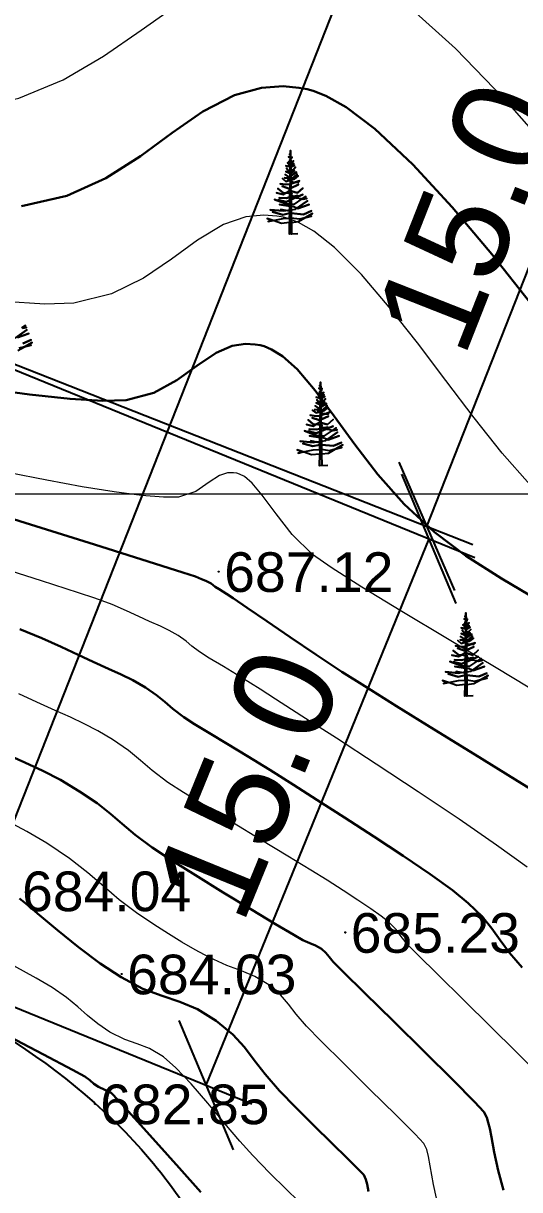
# Model space of a CAD drawing. Header units: feet. Extents: x 3381 to 1374491, y 675186 to 8751562.
# Drawn here: x 686594.46 to 686606.99, y 4375641.08 to 4375670.51 of the extents above; entities that cross this region are included whole.
import ezdxf

# ---------------------------------------------------------------- set-up
doc = ezdxf.new("R2010")
doc.units = ezdxf.units.FT
doc.header["$MEASUREMENT"] = 0
doc.header["$PDMODE"] = 34
doc.header["$PDSIZE"] = 0.01
doc.layers.get('0').update_dxf_attribs({"linetype": 'CONTINUOUS'})
doc.layers.get('Defpoints').update_dxf_attribs({"linetype": 'CONTINUOUS'})
for name, color, linetype in [('0_Point_Height', 2, 'CONTINUOUS'), ('0_Point_Point', 7, 'CONTINUOUS'), ('Aqaclar', 3, 'CONTINUOUS')]:
    doc.layers.add(name, color=color, linetype=linetype)
for name, color, linetype, lineweight in [('ANA HORIZONTAL', 24, 'CONTINUOUS', 30), ('HORIZANTAL', 24, 'CONTINUOUS', 13), ('km setka', 170, 'CONTINUOUS', 15)]:
    doc.layers.add(name, color=color, linetype=linetype, lineweight=lineweight)
doc.styles.get("Standard").update_dxf_attribs({"font": 'arial.ttf', "height": 2.5})
doc.dimstyles.new('ISO-25', dxfattribs={"dimtxt": 2.5, "dimasz": 2.5, "dimexe": 1.25, "dimexo": 0.625, "dimtad": 1, "dimtxsty": 'Standard', "dimblk": 'OBLIQUE', "dimcen": 2.5, "dimadec": 0, "dimazin": 0, "dimtfac": 1, "dimtmove": 0, "dimatfit": 3, "dimldrblk": 'OBLIQUE', "dimfxl": 1, "dimarcsym": 0})

# ---------------------------------------------------------------- blocks, each defined once
blk = doc.blocks.new('_Oblique')
at = {"color": 0, "linetype": 'ByBlock', "lineweight": -2}
blk.add_line((-0.5, -0.5), (0.5, 0.5), dxfattribs=at)
blk = doc.blocks.new('*D94')
at = {"color": 0, "lineweight": -2, "transparency": 16777216}
for p, q in [((686605.029, 4375709.428), (686616.985, 4375704.712)), ((686615.822, 4375705.171), (686592.684, 4375646.508)), ((686581.891, 4375650.765), (686593.847, 4375646.049))]:
    blk.add_line(p, q, dxfattribs=at)
at = {"layer": 'Defpoints', "color": 0, "lineweight": 18, "transparency": 16777216}
for p in [(686604.447, 4375709.658), (686581.309, 4375650.994), (686592.684, 4375646.508)]:
    blk.add_point(p, dxfattribs=at)
at = {"color": 0, "lineweight": -2, "transparency": 16777216, "xscale": 2.5, "yscale": 2.5, "zscale": 2.5}
for p, rotation in [((686615.822, 4375705.171), 68.47466088882773), ((686592.684, 4375646.508), 248.4746608888277)]:
    blk.add_blockref('_Oblique', p, dxfattribs=dict(at, rotation=rotation))
at = {"color": 0, "lineweight": 18, "transparency": 16777216, "insert": (686602.483, 4375676.537), "char_height": 2.5, "width": 9.62577, "attachment_point": 5, "rotation": 68.4747}
blk.add_mtext('{\\fArial|b0|i0|c238|p34;63.0}', dxfattribs=at)
blk = doc.blocks.new('*D108')
at = {"color": 0, "lineweight": -2, "transparency": 16777216}
for p, q in [((686587.489, 4375664.526), (686605.855, 4375657.028)), ((686599.071, 4375643.718), (686604.698, 4375657.5)), ((686581.862, 4375650.744), (686600.228, 4375643.246))]:
    blk.add_line(p, q, dxfattribs=at)
at = {"layer": 'Defpoints', "color": 0, "lineweight": 13, "transparency": 16777216}
for p in [(686586.91, 4375664.762), (686604.698, 4375657.5), (686581.284, 4375650.98)]:
    blk.add_point(p, dxfattribs=at)
at = {"color": 0, "lineweight": -2, "transparency": 16777216, "xscale": 2.5, "yscale": 2.5, "zscale": 2.5}
for p, rotation in [((686604.698, 4375657.5), 67.79134588041258), ((686599.071, 4375643.718), 247.7913458804125)]:
    blk.add_blockref('_Oblique', p, dxfattribs=dict(at, rotation=rotation))
at = {"color": 0, "lineweight": 13, "transparency": 16777216, "insert": (686600.124, 4375651.328), "char_height": 2.5, "attachment_point": 5, "rotation": 67.7913}
blk.add_mtext('{\\fArial|b0|i0|c238|p34;15.0}', dxfattribs=at)
blk = doc.blocks.new('*D109')
at = {"color": 0, "lineweight": -2, "transparency": 16777216}
for p, q in [((686593.021, 4375678.831), (686611.404, 4375671.597)), ((686610.24, 4375672.055), (686604.637, 4375657.817)), ((686587.418, 4375664.593), (686605.8, 4375657.359))]:
    blk.add_line(p, q, dxfattribs=at)
at = {"layer": 'Defpoints', "color": 0, "lineweight": 13, "transparency": 16777216}
for p in [(686592.44, 4375679.06), (686586.836, 4375664.822), (686604.637, 4375657.817)]:
    blk.add_point(p, dxfattribs=at)
at = {"color": 0, "lineweight": -2, "transparency": 16777216, "xscale": 2.5, "yscale": 2.5, "zscale": 2.5}
for p, rotation in [((686610.24, 4375672.055), 68.51816272199878), ((686604.637, 4375657.817), 248.5181627219987)]:
    blk.add_blockref('_Oblique', p, dxfattribs=dict(at, rotation=rotation))
at = {"color": 0, "lineweight": 13, "transparency": 16777216, "insert": (686605.669, 4375665.632), "char_height": 2.5, "attachment_point": 5, "rotation": 68.5182}
blk.add_mtext('{\\fArial|b0|i0|c238|p34;15.0}', dxfattribs=at)
blk = doc.blocks.new('*D110')
at = {"color": 0, "lineweight": -2, "transparency": 16777216}
for p, q in [((686597.694, 4375690.662), (686616.057, 4375683.375)), ((686610.187, 4375671.972), (686614.895, 4375683.836)), ((686592.986, 4375678.797), (686611.349, 4375671.511))]:
    blk.add_line(p, q, dxfattribs=at)
at = {"layer": 'Defpoints', "color": 0, "lineweight": 13, "transparency": 16777216}
for p in [(686597.113, 4375690.892), (686614.895, 4375683.836), (686592.405, 4375679.028)]:
    blk.add_point(p, dxfattribs=at)
at = {"color": 0, "lineweight": -2, "transparency": 16777216, "xscale": 2.5, "yscale": 2.5, "zscale": 2.5}
for p, rotation in [((686614.895, 4375683.836), 68.35683997486306), ((686610.187, 4375671.972), 248.3568399748631)]:
    blk.add_blockref('_Oblique', p, dxfattribs=dict(at, rotation=rotation))
at = {"color": 0, "lineweight": 13, "transparency": 16777216, "insert": (686610.773, 4375678.606), "char_height": 2.5, "width": 11.27116, "attachment_point": 5, "rotation": 68.3568}
blk.add_mtext('{\\fArial|b0|i0|c238|p34;13.0}', dxfattribs=at)

msp = doc.modelspace()

# ---------------------------------------------------------------- hatches: boundary and pattern name
at = {"lineweight": 25}
h = msp.add_hatch(dxfattribs=at)
h.set_pattern_fill('GRASS', color=3, scale=3)
h.set_pattern_definition([(90, (1404.5853, -372.1015), (-2.121320343, 2.121320343), [0.5625, -3.680140689]), (45, (1404.5853, -372.1015), (-2.1213203436, 2.1213203436), [0.5625, -2.4375]), (135, (1404.5853, -372.1015), (-2.1213203436, -2.1213203436), [0.5625, -2.4375])])
edge = h.paths.add_edge_path()
edge.add_line((686518.245, 4375729.835), (686514.499, 4375702.72))
edge.add_line((686514.499, 4375702.72), (686506.378, 4375703.873))
edge.add_line((686506.378, 4375703.873), (686505.563, 4375698.232))
edge.add_line((686505.563, 4375698.232), (686510.215, 4375697.56))
edge.add_line((686510.215, 4375697.56), (686509.488, 4375692.177))
edge.add_line((686509.488, 4375692.177), (686501.116, 4375693.308))
edge.add_line((686501.116, 4375693.308), (686498.975, 4375677.452))
edge.add_line((686498.975, 4375677.452), (686506.301, 4375676.462))
edge.add_line((686506.301, 4375676.462), (686506.079, 4375674.808))
edge.add_line((686506.079, 4375674.808), (686505.914, 4375673.573))
edge.add_line((686505.914, 4375673.573), (686504.666, 4375664.257))
edge.add_line((686504.666, 4375664.257), (686515.386, 4375662.713))
edge.add_line((686515.386, 4375662.713), (686542.016, 4375659.12))
edge.add_line((686542.016, 4375659.12), (686542.429, 4375662.23))
edge.add_line((686542.429, 4375662.23), (686556.28, 4375660.392))
edge.add_line((686556.28, 4375660.392), (686556, 4375658.284))
edge.add_line((686556, 4375658.284), (686561.356, 4375657.574))
edge.add_line((686561.356, 4375657.574), (686561.65, 4375659.75))
edge.add_line((686561.65, 4375659.75), (686561.244, 4375659.733))
edge.add_line((686561.244, 4375659.733), (686561.593, 4375662.369))
edge.add_arc((686571.855, 4375662.191), 10.263, 114.2395, 179.0096, ccw=False)
edge.add_line((686567.641, 4375671.55), (686568.436, 4375671.243))
edge.add_line((686568.436, 4375671.243), (686568.083, 4375668.146))
edge.add_line((686568.083, 4375668.146), (686571.407, 4375667.706))
edge.add_line((686571.407, 4375667.706), (686571.812, 4375670.768))
edge.add_line((686571.812, 4375670.768), (686574.343, 4375670.433))
edge.add_line((686574.343, 4375670.433), (686573.95, 4375667.359))
edge.add_line((686573.95, 4375667.359), (686577.261, 4375666.833))
edge.add_line((686577.261, 4375666.833), (686577.887, 4375670.327))
edge.add_line((686577.887, 4375670.327), (686568.138, 4375671.754))
edge.add_arc((686571.686, 4375662.404), 10, 87.4993, 110.7786, ccw=False)
edge.add_line((686572.122, 4375672.395), (686585.768, 4375670.551))
edge.add_line((686585.768, 4375670.551), (686586.42, 4375677.931))
edge.add_line((686586.42, 4375677.931), (686579.15, 4375678.937))
edge.add_line((686579.15, 4375678.937), (686581.562, 4375697.557))
edge.add_line((686581.562, 4375697.557), (686583.143, 4375697.766))
edge.add_line((686583.143, 4375697.766), (686582.548, 4375692.678))
edge.add_line((686582.548, 4375692.678), (686587.727, 4375691.968))
edge.add_line((686587.727, 4375691.968), (686587.376, 4375689.406))
edge.add_line((686587.376, 4375689.406), (686582.274, 4375690.105))
edge.add_line((686582.274, 4375690.105), (686581.662, 4375684.737))
edge.add_line((686581.662, 4375684.737), (686586.751, 4375684.02))
edge.add_line((686586.751, 4375684.02), (686586.971, 4375684.02))
edge.add_line((686586.971, 4375684.02), (686588.22, 4375692.464))
edge.add_line((686588.22, 4375692.464), (686588.921, 4375697.203))
edge.add_line((686588.921, 4375697.203), (686583.329, 4375698.182))
edge.add_line((686583.329, 4375698.182), (686581.662, 4375697.789))
edge.add_line((686581.662, 4375697.789), (686581.662, 4375698.744))
edge.add_arc((686584.744, 4375698.066), 3.155, 95.4615, 167.5925, ccw=False)
edge.add_line((686584.443, 4375701.207), (686597.772, 4375699.4))
edge.add_line((686597.772, 4375699.4), (686598.514, 4375704.648))
edge.add_line((686598.514, 4375704.648), (686585.15, 4375706.444))
edge.add_arc((686592.824, 4375704.765), 7.856, 132.7188, 167.6546, ccw=False)
edge.add_line((686587.494, 4375710.537), (686595.119, 4375707.603))
edge.add_line((686595.119, 4375707.603), (686596.873, 4375712.187))
edge.add_line((686596.873, 4375712.187), (686603.983, 4375709.466))
edge.add_line((686603.983, 4375709.466), (686581.055, 4375651.428))
edge.add_line((686581.055, 4375651.428), (686572.125, 4375628.825))
edge.add_line((686572.125, 4375628.825), (686480.53, 4375656.702))
edge.add_line((686480.53, 4375656.702), (686505.765, 4375705.997))
edge.add_line((686505.765, 4375705.997), (686518.068, 4375730.031))
edge.add_line((686518.068, 4375730.031), (686518.338, 4375730.524))
edge.add_line((686518.338, 4375730.524), (686518.245, 4375729.835))

# ---------------------------------------------------------------- linework, layer by layer
at = {"linetype": 'Continuous'}
msp.add_open_spline([(686532.216, 4375862.55), (686534.037, 4375859.08), (686540.343, 4375847.062), (686550.24, 4375829.08), (686564.234, 4375809.816), (686575.006, 4375789.618), (686585.969, 4375771.733), (686595.096, 4375754.329), (686608.511, 4375735.808), (686625.111, 4375721.519), (686636.646, 4375706.682), (686644.576, 4375696.2), (686655.894, 4375684.281), (686664.143, 4375673.589), (686668.587, 4375667.829)], degree=3, knots=[0, 0, 0, 0, 11.75951, 40.72321, 61.46233, 83.054979, 109.290717, 124.392744, 141.962718, 177.533008, 189.558821, 198.276488, 216.955448, 238.768866, 238.768866, 238.768866, 238.768866], dxfattribs=at)
at = {"color": 30, "linetype": 'Continuous'}
msp.add_open_spline([(686571.555, 4375647.092), (686573.992, 4375648.275), (686579.085, 4375650.747), (686587.951, 4375647.923), (686595.222, 4375644.896), (686599.591, 4375639.648), (686600.542, 4375633.991), (686600.664, 4375630.011), (686600.738, 4375627.597)], degree=3, knots=[0, 0, 0, 0, 7.836941, 16.383664, 26.472949, 31.316468, 36.03358, 43.306752, 43.306752, 43.306752, 43.306752], dxfattribs=at)
at = {"layer": '0_Point_Point'}
for p in [(686599.391, 4375656.676, 687.116), (686602.584, 4375647.574, 685.227), (686596.943, 4375646.526, 684.031), (686596.263, 4375643.249, 682.846)]:
    msp.add_point(p, dxfattribs=at)
at = {"layer": 'ANA HORIZONTAL', "color": 32, "lineweight": 30}
for points, elevation in [([(686594.41, 4375665.892), (686595.556, 4375666.155), (686596.542, 4375666.602), (686597.412, 4375667.157), (686598.213, 4375667.741), (686598.989, 4375668.279), (686599.785, 4375668.693), (686600.467, 4375668.883), (686601.02, 4375668.918), (686601.413, 4375668.88), (686601.619, 4375668.842), (686601.773, 4375668.801), (686602.093, 4375668.677), (686602.603, 4375668.391), (686603.327, 4375667.846), (686604.285, 4375666.948), (686605.278, 4375665.871), (686606.28, 4375664.68), (686607.264, 4375663.44)], 689), ([(686607.475, 4375655.94), (686606.523, 4375656.497), (686605.63, 4375657.074), (686604.837, 4375657.668), (686604.072, 4375658.378), (686603.409, 4375659.128), (686602.826, 4375659.88), (686602.305, 4375660.597), (686601.825, 4375661.243), (686601.367, 4375661.781), (686601.002, 4375662.109), (686600.724, 4375662.282), (686600.534, 4375662.359), (686600.437, 4375662.384), (686600.309, 4375662.407), (686600.067, 4375662.42), (686599.733, 4375662.368), (686599.325, 4375662.193), (686598.839, 4375661.868), (686598.331, 4375661.504), (686597.753, 4375661.186), (686597.054, 4375661), (686596.461, 4375660.982), (686595.638, 4375661.032), (686594.618, 4375661.141), (686593.439, 4375661.302)], 688), ([(686607.817, 4375650.847), (686606.875, 4375651.432), (686605.852, 4375652.063), (686604.827, 4375652.695), (686603.875, 4375653.283), (686603.073, 4375653.782), (686602.498, 4375654.147), (686601.838, 4375654.584), (686601.191, 4375655.019), (686600.6, 4375655.421), (686600.108, 4375655.76), (686599.756, 4375656.002), (686599.588, 4375656.117), (686599.403, 4375656.232), (686599.299, 4375656.295), (686599.249, 4375656.334), (686599.199, 4375656.372), (686599.134, 4375656.405), (686599.062, 4375656.44), (686598.959, 4375656.487), (686598.803, 4375656.55), (686598.482, 4375656.653), (686597.608, 4375656.931), (686596.257, 4375657.358), (686594.507, 4375657.907), (686592.435, 4375658.553)], 687), ([(686607.051, 4375646.686), (686606.732, 4375647.062), (686606.496, 4375647.379), (686606.285, 4375647.67), (686606.036, 4375647.971), (686605.689, 4375648.314), (686605.29, 4375648.635), (686604.724, 4375649.042), (686604.044, 4375649.504), (686603.306, 4375649.992), (686602.562, 4375650.474), (686601.868, 4375650.92), (686601.278, 4375651.299), (686600.682, 4375651.676), (686600.119, 4375652.021), (686599.604, 4375652.33), (686599.153, 4375652.599), (686598.782, 4375652.826), (686598.506, 4375653.004), (686598.231, 4375653.211), (686598.027, 4375653.386), (686597.82, 4375653.558), (686597.539, 4375653.752), (686597.223, 4375653.935), (686596.93, 4375654.081), (686596.612, 4375654.224), (686596.221, 4375654.4), (686595.843, 4375654.577), (686595.415, 4375654.777), (686594.926, 4375654.995), (686594.368, 4375655.225)], 686), ([(686606.578, 4375641.071), (686606.443, 4375641.565), (686606.345, 4375642.033), (686606.277, 4375642.407), (686606.233, 4375642.623), (686606.19, 4375642.781), (686606.153, 4375642.906), (686606.08, 4375643.046), (686605.843, 4375643.301), (686605.304, 4375643.844), (686604.582, 4375644.562), (686603.798, 4375645.336), (686603.072, 4375646.05), (686602.525, 4375646.588), (686602.277, 4375646.834), (686602.175, 4375646.957), (686602.097, 4375647.058), (686601.982, 4375647.162), (686601.836, 4375647.244), (686601.69, 4375647.298), (686601.514, 4375647.375), (686601.284, 4375647.508), (686600.82, 4375647.784), (686600.199, 4375648.157), (686599.5, 4375648.582), (686598.801, 4375649.014), (686598.179, 4375649.406), (686597.712, 4375649.714), (686597.28, 4375650.034), (686596.952, 4375650.309), (686596.656, 4375650.567), (686596.322, 4375650.832), (686595.878, 4375651.131), (686595.393, 4375651.418), (686594.947, 4375651.65), (686594.494, 4375651.861), (686593.988, 4375652.087)], 685), ([(686603.167, 4375641.036), (686603.135, 4375641.22), (686603.1, 4375641.343), (686603.05, 4375641.457), (686602.928, 4375641.585), (686602.641, 4375641.866), (686602.244, 4375642.254), (686601.79, 4375642.7), (686601.332, 4375643.156), (686600.925, 4375643.574), (686600.558, 4375643.994), (686600.288, 4375644.352), (686600.041, 4375644.678), (686599.744, 4375644.999), (686599.327, 4375645.345), (686598.852, 4375645.637), (686598.407, 4375645.822), (686597.96, 4375645.971), (686597.478, 4375646.154), (686596.926, 4375646.44), (686596.399, 4375646.791), (686595.848, 4375647.204), (686595.321, 4375647.628), (686594.865, 4375648.009), (686594.529, 4375648.294), (686594.36, 4375648.43)], 684), ([(686598.934, 4375641.024), (686598.388, 4375641.636), (686597.804, 4375642.289), (686597.267, 4375642.888), (686596.862, 4375643.333), (686596.672, 4375643.529), (686596.516, 4375643.606), (686596.352, 4375643.675), (686596.24, 4375643.757), (686596.14, 4375643.844), (686596.01, 4375643.941), (686595.702, 4375644.107), (686594.966, 4375644.495), (686593.926, 4375645.041)], 683)]:
    msp.add_lwpolyline(points, dxfattribs=dict(at, elevation=elevation))
at = {"layer": 'Aqaclar', "color": 3}
for points in [[(686601.386, 4375665.193), (686601.175, 4375665.186), (686601.178, 4375665.48), (686600.97, 4375665.457), (686600.761, 4375665.532), (686600.61, 4375665.586), (686600.761, 4375665.532), (686600.636, 4375665.505), (686600.761, 4375665.532), (686601.015, 4375665.586), (686601.18, 4375665.593), (686601.178, 4375665.48), (686601.224, 4375665.485), (686601.227, 4375665.188), (686601.224, 4375665.485), (686601.4, 4375665.505), (686601.566, 4375665.599), (686601.735, 4375665.643), (686601.566, 4375665.599), (686601.76, 4375665.708), (686601.566, 4375665.599), (686601.425, 4375665.562), (686601.222, 4375665.592), (686601.224, 4375665.485), (686601.222, 4375665.592), (686601.204, 4375665.594), (686601.18, 4375665.593), (686601.181, 4375665.716), (686601.179, 4375665.716), (686601.008, 4375665.675), (686600.749, 4375665.748), (686601.008, 4375665.675), (686601.179, 4375665.716), (686601.181, 4375665.716), (686601.182, 4375665.762), (686601.173, 4375665.765), (686600.958, 4375665.813), (686601.087, 4375665.784), (686601.015, 4375665.773), (686600.686, 4375665.805), (686601.015, 4375665.773), (686601.087, 4375665.784), (686601.182, 4375665.798), (686601.182, 4375665.762), (686601.182, 4375665.798), (686601.22, 4375665.804), (686601.222, 4375665.592), (686601.221, 4375665.716), (686601.223, 4375665.716), (686601.526, 4375665.684), (686601.728, 4375665.773), (686601.526, 4375665.684), (686601.221, 4375665.716), (686601.22, 4375665.804), (686601.33, 4375665.821), (686601.627, 4375666.032), (686601.365, 4375665.846), (686601.387, 4375665.837), (686601.672, 4375665.935), (686601.387, 4375665.837), (686601.28, 4375665.878), (686601.219, 4375665.888), (686601.22, 4375665.804), (686601.219, 4375665.888), (686601.183, 4375665.893), (686601.182, 4375665.798), (686601.183, 4375665.893), (686600.92, 4375665.935), (686601.183, 4375665.893), (686601.184, 4375665.943), (686601.116, 4375665.943), (686600.794, 4375666.064), (686601.116, 4375665.943), (686601.184, 4375665.943), (686601.185, 4375666.045), (686601.097, 4375666.007), (686600.888, 4375666.056), (686601.097, 4375666.007), (686601.216, 4375666.059), (686601.218, 4375665.943), (686601.184, 4375665.943), (686601.218, 4375665.943), (686601.219, 4375665.888), (686601.218, 4375665.943), (686601.299, 4375665.943), (686601.498, 4375666.076), (686601.589, 4375666.137), (686601.498, 4375666.076), (686601.52, 4375666.072), (686601.615, 4375666.088), (686601.52, 4375666.072), (686601.362, 4375666.097), (686601.335, 4375666.109), (686601.216, 4375666.059), (686601.335, 4375666.109), (686601.514, 4375666.186), (686601.335, 4375666.109), (686601.274, 4375666.137), (686601.381, 4375666.161), (686601.274, 4375666.137), (686601.204, 4375666.169), (686601.215, 4375666.164), (686601.216, 4375666.124), (686601.274, 4375666.137), (686601.216, 4375666.124), (686601.216, 4375666.059), (686601.216, 4375666.124), (686601.186, 4375666.118), (686601.185, 4375666.045), (686601.186, 4375666.118), (686601.09, 4375666.097), (686600.914, 4375666.105), (686601.09, 4375666.097), (686601.186, 4375666.118), (686601.187, 4375666.21), (686601.242, 4375666.202), (686601.215, 4375666.206), (686601.215, 4375666.164), (686601.215, 4375666.206), (686601.187, 4375666.21), (686601.015, 4375666.234), (686600.882, 4375666.34), (686601.015, 4375666.234), (686601.079, 4375666.225), (686601.015, 4375666.186), (686600.844, 4375666.226), (686601.015, 4375666.186), (686601.079, 4375666.225), (686601.188, 4375666.293), (686601.187, 4375666.21), (686601.215, 4375666.206), (686601.214, 4375666.269), (686601.375, 4375666.226), (686601.514, 4375666.348), (686601.375, 4375666.226), (686601.214, 4375666.269), (686601.213, 4375666.35), (686601.4, 4375666.437), (686601.173, 4375666.331), (686600.989, 4375666.396), (686601.173, 4375666.331), (686601.189, 4375666.339), (686601.188, 4375666.293), (686601.19, 4375666.451), (686601.173, 4375666.445), (686601.084, 4375666.437), (686600.939, 4375666.461), (686601.084, 4375666.437), (686601.173, 4375666.445), (686601.19, 4375666.451), (686601.211, 4375666.458), (686601.213, 4375666.35), (686601.211, 4375666.458), (686601.432, 4375666.534), (686601.325, 4375666.497), (686601.4, 4375666.493), (686601.248, 4375666.501), (686601.135, 4375666.558), (686601.191, 4375666.53), (686601.19, 4375666.451), (686601.211, 4375666.458), (686601.21, 4375666.552), (686601.084, 4375666.518), (686600.996, 4375666.591), (686601.084, 4375666.518), (686601.192, 4375666.547), (686601.191, 4375666.53), (686601.192, 4375666.547), (686601.293, 4375666.574), (686601.394, 4375666.655), (686601.293, 4375666.574), (686601.21, 4375666.552), (686601.21, 4375666.593), (686601.242, 4375666.591), (686601.368, 4375666.704), (686601.242, 4375666.591), (686601.21, 4375666.593), (686601.192, 4375666.595), (686601.192, 4375666.547), (686601.192, 4375666.595), (686601.053, 4375666.607), (686601.192, 4375666.595), (686601.192, 4375666.61), (686601.065, 4375666.696), (686601.192, 4375666.61), (686601.194, 4375666.722), (686601.198, 4375666.72), (686601.084, 4375666.769), (686601.198, 4375666.72), (686601.305, 4375666.785), (686601.208, 4375666.726), (686601.21, 4375666.593), (686601.209, 4375666.66), (686601.349, 4375666.753), (686601.209, 4375666.66), (686601.207, 4375666.796), (686601.267, 4375666.809), (686601.324, 4375666.874), (686601.267, 4375666.809), (686601.207, 4375666.796), (686601.195, 4375666.794), (686601.194, 4375666.722), (686601.195, 4375666.794), (686601.154, 4375666.785), (686601.103, 4375666.85), (686601.154, 4375666.785), (686601.195, 4375666.794), (686601.196, 4375666.887), (686601.084, 4375666.914), (686601.217, 4375666.882), (686601.305, 4375666.931), (686601.217, 4375666.882), (686601.206, 4375666.885), (686601.207, 4375666.796), (686601.206, 4375666.885), (686601.206, 4375666.929), (686601.286, 4375666.971), (686601.206, 4375666.929), (686601.205, 4375667.002), (686601.236, 4375666.995), (686601.205, 4375667.002), (686601.154, 4375667.012), (686601.197, 4375667.003), (686601.196, 4375666.887), (686601.196, 4375666.931), (686601.154, 4375666.939), (686601.196, 4375666.931), (686601.197, 4375666.961), (686601.122, 4375666.987), (686601.197, 4375666.961), (686601.197, 4375667.003), (686601.198, 4375667.042), (686601.173, 4375667.052), (686601.204, 4375667.04), (686601.236, 4375667.028), (686601.261, 4375666.995), (686601.248, 4375667.012), (686601.28, 4375667.036), (686601.236, 4375667.004), (686601.248, 4375667.012), (686601.236, 4375667.028), (686601.204, 4375667.04), (686601.205, 4375667.002), (686601.204, 4375667.04), (686601.203, 4375667.102), (686601.242, 4375667.133), (686601.208, 4375667.106), (686601.229, 4375667.093), (686601.208, 4375667.106), (686601.199, 4375667.112), (686601.154, 4375667.141), (686601.199, 4375667.112), (686601.199, 4375667.172), (686601.173, 4375667.206), (686601.199, 4375667.172), (686601.201, 4375667.295), (686601.203, 4375667.109), (686601.203, 4375667.102), (686601.203, 4375667.109), (686601.199, 4375667.112), (686601.199, 4375667.098), (686601.203, 4375667.102), (686601.191, 4375667.093), (686601.199, 4375667.098), (686601.198, 4375667.042)], [(686594.421, 4375662.822), (686594.513, 4375662.883), (686594.421, 4375662.822)], [(686594.443, 4375662.818), (686594.538, 4375662.835), (686594.443, 4375662.818)], [(686594.254, 4375662.567), (686594.551, 4375662.778), (686594.288, 4375662.592)], [(686594.311, 4375662.584), (686594.595, 4375662.681), (686594.311, 4375662.584)], [(686594.323, 4375662.252), (686594.49, 4375662.345), (686594.658, 4375662.389), (686594.49, 4375662.345), (686594.683, 4375662.454), (686594.49, 4375662.345), (686594.349, 4375662.308)], [(686594.45, 4375662.43), (686594.652, 4375662.519), (686594.45, 4375662.43)], [(686602.147, 4375659.354), (686601.935, 4375659.347), (686601.939, 4375659.641), (686601.731, 4375659.618), (686601.522, 4375659.693), (686601.371, 4375659.747), (686601.522, 4375659.693), (686601.396, 4375659.666), (686601.522, 4375659.693), (686601.775, 4375659.747), (686601.94, 4375659.754), (686601.939, 4375659.641), (686601.984, 4375659.646), (686601.988, 4375659.349), (686601.984, 4375659.646), (686602.161, 4375659.666), (686602.327, 4375659.76), (686602.495, 4375659.804), (686602.327, 4375659.76), (686602.521, 4375659.869), (686602.327, 4375659.76), (686602.186, 4375659.723), (686601.983, 4375659.753), (686601.984, 4375659.646), (686601.983, 4375659.753), (686601.965, 4375659.755), (686601.94, 4375659.754), (686601.942, 4375659.877), (686601.94, 4375659.877), (686601.769, 4375659.836), (686601.51, 4375659.909), (686601.769, 4375659.836), (686601.94, 4375659.877), (686601.942, 4375659.877), (686601.942, 4375659.923), (686601.933, 4375659.925), (686601.718, 4375659.974), (686601.848, 4375659.945), (686601.775, 4375659.934), (686601.447, 4375659.966), (686601.775, 4375659.934), (686601.848, 4375659.945), (686601.943, 4375659.959), (686601.942, 4375659.923), (686601.943, 4375659.959), (686601.98, 4375659.965), (686601.983, 4375659.753), (686601.981, 4375659.877), (686601.984, 4375659.877), (686602.287, 4375659.844), (686602.489, 4375659.934), (686602.287, 4375659.844), (686601.981, 4375659.877), (686601.98, 4375659.965), (686602.091, 4375659.982), (686602.388, 4375660.193), (686602.126, 4375660.007), (686602.148, 4375659.998), (686602.432, 4375660.096), (686602.148, 4375659.998), (686602.041, 4375660.039), (686601.979, 4375660.048), (686601.98, 4375659.965), (686601.979, 4375660.048), (686601.944, 4375660.054), (686601.943, 4375659.959), (686601.944, 4375660.054), (686601.681, 4375660.096), (686601.944, 4375660.054), (686601.945, 4375660.104), (686601.876, 4375660.104), (686601.554, 4375660.225), (686601.876, 4375660.104), (686601.945, 4375660.104), (686601.946, 4375660.206), (686601.857, 4375660.168), (686601.649, 4375660.217), (686601.857, 4375660.168), (686601.977, 4375660.22), (686601.979, 4375660.104), (686601.945, 4375660.104), (686601.979, 4375660.104), (686601.979, 4375660.048), (686601.979, 4375660.104), (686602.06, 4375660.104), (686602.258, 4375660.237), (686602.35, 4375660.298), (686602.258, 4375660.237), (686602.281, 4375660.233), (686602.375, 4375660.249), (686602.281, 4375660.233), (686602.123, 4375660.257), (686602.095, 4375660.27), (686601.977, 4375660.22), (686602.095, 4375660.27), (686602.274, 4375660.347), (686602.095, 4375660.27), (686602.034, 4375660.298), (686602.142, 4375660.322), (686602.034, 4375660.298), (686601.965, 4375660.33), (686601.976, 4375660.325), (686601.976, 4375660.285), (686602.034, 4375660.298), (686601.976, 4375660.285), (686601.977, 4375660.22), (686601.976, 4375660.285), (686601.947, 4375660.279), (686601.946, 4375660.206), (686601.947, 4375660.279), (686601.851, 4375660.257), (686601.674, 4375660.266), (686601.851, 4375660.257), (686601.947, 4375660.279), (686601.948, 4375660.371), (686602.003, 4375660.363), (686601.975, 4375660.367), (686601.976, 4375660.325), (686601.975, 4375660.367), (686601.948, 4375660.371), (686601.775, 4375660.395), (686601.643, 4375660.5), (686601.775, 4375660.395), (686601.839, 4375660.386), (686601.775, 4375660.347), (686601.605, 4375660.387), (686601.775, 4375660.347), (686601.839, 4375660.386), (686601.949, 4375660.454), (686601.948, 4375660.371), (686601.975, 4375660.367), (686601.974, 4375660.43), (686602.135, 4375660.387), (686602.274, 4375660.509), (686602.135, 4375660.387), (686601.974, 4375660.43), (686601.973, 4375660.511), (686602.161, 4375660.598), (686601.933, 4375660.492), (686601.75, 4375660.557), (686601.933, 4375660.492), (686601.95, 4375660.5), (686601.949, 4375660.454), (686601.951, 4375660.612), (686601.933, 4375660.606), (686601.845, 4375660.598), (686601.699, 4375660.622), (686601.845, 4375660.598), (686601.933, 4375660.606), (686601.951, 4375660.612), (686601.972, 4375660.619), (686601.973, 4375660.511), (686601.972, 4375660.619), (686602.192, 4375660.695), (686602.086, 4375660.658), (686602.161, 4375660.654), (686602.009, 4375660.662), (686601.895, 4375660.719), (686601.952, 4375660.691), (686601.951, 4375660.612), (686601.972, 4375660.619), (686601.971, 4375660.713), (686601.845, 4375660.679), (686601.756, 4375660.751), (686601.845, 4375660.679), (686601.952, 4375660.708), (686601.952, 4375660.691), (686601.952, 4375660.708), (686602.053, 4375660.735), (686602.154, 4375660.816), (686602.053, 4375660.735), (686601.971, 4375660.713), (686601.97, 4375660.754), (686602.003, 4375660.751), (686602.129, 4375660.865), (686602.003, 4375660.751), (686601.97, 4375660.754), (686601.953, 4375660.756), (686601.952, 4375660.708), (686601.953, 4375660.756), (686601.813, 4375660.768), (686601.953, 4375660.756), (686601.953, 4375660.771), (686601.826, 4375660.857), (686601.953, 4375660.771), (686601.954, 4375660.883), (686601.958, 4375660.881), (686601.845, 4375660.93), (686601.958, 4375660.881), (686602.066, 4375660.946), (686601.969, 4375660.887), (686601.97, 4375660.754), (686601.97, 4375660.821), (686602.11, 4375660.913), (686601.97, 4375660.821), (686601.968, 4375660.957), (686602.028, 4375660.97), (686602.085, 4375661.035), (686602.028, 4375660.97), (686601.968, 4375660.957), (686601.955, 4375660.955), (686601.954, 4375660.883), (686601.955, 4375660.955), (686601.914, 4375660.946), (686601.864, 4375661.011), (686601.914, 4375660.946), (686601.955, 4375660.955), (686601.957, 4375661.048), (686601.845, 4375661.075), (686601.977, 4375661.043), (686602.066, 4375661.092), (686601.977, 4375661.043), (686601.967, 4375661.046), (686601.968, 4375660.957), (686601.967, 4375661.046), (686601.966, 4375661.09), (686602.047, 4375661.132), (686601.966, 4375661.09), (686601.965, 4375661.162), (686601.996, 4375661.156), (686601.965, 4375661.162), (686601.914, 4375661.173), (686601.958, 4375661.164), (686601.957, 4375661.048), (686601.957, 4375661.092), (686601.914, 4375661.1), (686601.957, 4375661.092), (686601.957, 4375661.122), (686601.883, 4375661.148), (686601.957, 4375661.122), (686601.958, 4375661.164), (686601.958, 4375661.203), (686601.933, 4375661.213), (686601.965, 4375661.201), (686601.996, 4375661.189), (686602.022, 4375661.156), (686602.008, 4375661.173), (686602.041, 4375661.197), (686601.996, 4375661.164), (686602.008, 4375661.173), (686601.996, 4375661.189), (686601.965, 4375661.201), (686601.965, 4375661.162), (686601.965, 4375661.201), (686601.964, 4375661.263), (686602.003, 4375661.294), (686601.969, 4375661.267), (686601.99, 4375661.254), (686601.969, 4375661.267), (686601.959, 4375661.273), (686601.914, 4375661.302), (686601.959, 4375661.273), (686601.96, 4375661.333), (686601.933, 4375661.367), (686601.96, 4375661.333), (686601.962, 4375661.456), (686601.964, 4375661.27), (686601.964, 4375661.263), (686601.964, 4375661.27), (686601.959, 4375661.273), (686601.959, 4375661.259), (686601.964, 4375661.263), (686601.952, 4375661.254), (686601.959, 4375661.259), (686601.958, 4375661.203)], [(686605.814, 4375653.538), (686605.602, 4375653.53), (686605.606, 4375653.825), (686605.398, 4375653.801), (686605.189, 4375653.876), (686605.038, 4375653.931), (686605.189, 4375653.876), (686605.063, 4375653.85), (686605.189, 4375653.876), (686605.442, 4375653.931), (686605.607, 4375653.938), (686605.606, 4375653.825), (686605.651, 4375653.83), (686605.655, 4375653.532), (686605.651, 4375653.83), (686605.828, 4375653.85), (686605.994, 4375653.943), (686606.162, 4375653.987), (686605.994, 4375653.943), (686606.188, 4375654.052), (686605.994, 4375653.943), (686605.853, 4375653.906), (686605.65, 4375653.936), (686605.651, 4375653.83), (686605.65, 4375653.936), (686605.632, 4375653.939), (686605.607, 4375653.938), (686605.609, 4375654.06), (686605.606, 4375654.06), (686605.436, 4375654.02), (686605.177, 4375654.093), (686605.436, 4375654.02), (686605.606, 4375654.06), (686605.609, 4375654.06), (686605.609, 4375654.107), (686605.6, 4375654.109), (686605.385, 4375654.157), (686605.515, 4375654.128), (686605.442, 4375654.117), (686605.114, 4375654.149), (686605.442, 4375654.117), (686605.515, 4375654.128), (686605.61, 4375654.143), (686605.609, 4375654.107), (686605.61, 4375654.143), (686605.647, 4375654.148), (686605.65, 4375653.936), (686605.648, 4375654.061), (686605.651, 4375654.06), (686605.954, 4375654.028), (686606.156, 4375654.117), (686605.954, 4375654.028), (686605.648, 4375654.061), (686605.647, 4375654.148), (686605.758, 4375654.166), (686606.055, 4375654.376), (686605.793, 4375654.19), (686605.815, 4375654.182), (686606.099, 4375654.279), (686605.815, 4375654.182), (686605.708, 4375654.222), (686605.646, 4375654.232), (686605.647, 4375654.148), (686605.646, 4375654.232), (686605.611, 4375654.237), (686605.61, 4375654.143), (686605.611, 4375654.237), (686605.347, 4375654.279), (686605.611, 4375654.237), (686605.612, 4375654.287), (686605.543, 4375654.287), (686605.221, 4375654.408), (686605.543, 4375654.287), (686605.612, 4375654.287), (686605.613, 4375654.39), (686605.524, 4375654.352), (686605.316, 4375654.4), (686605.524, 4375654.352), (686605.644, 4375654.403), (686605.645, 4375654.287), (686605.612, 4375654.287), (686605.645, 4375654.287), (686605.646, 4375654.232), (686605.645, 4375654.287), (686605.726, 4375654.287), (686605.925, 4375654.42), (686606.017, 4375654.481), (686605.925, 4375654.42), (686605.948, 4375654.417), (686606.042, 4375654.433), (686605.948, 4375654.417), (686605.79, 4375654.441), (686605.762, 4375654.453), (686605.644, 4375654.403), (686605.762, 4375654.453), (686605.941, 4375654.53), (686605.762, 4375654.453), (686605.701, 4375654.482), (686605.809, 4375654.506), (686605.701, 4375654.482), (686605.632, 4375654.514), (686605.643, 4375654.509), (686605.643, 4375654.469), (686605.701, 4375654.482), (686605.643, 4375654.469), (686605.644, 4375654.403), (686605.643, 4375654.469), (686605.614, 4375654.462), (686605.613, 4375654.39), (686605.614, 4375654.462), (686605.518, 4375654.441), (686605.341, 4375654.449), (686605.518, 4375654.441), (686605.614, 4375654.462), (686605.615, 4375654.554), (686605.67, 4375654.546), (686605.642, 4375654.55), (686605.643, 4375654.509), (686605.642, 4375654.55), (686605.615, 4375654.554), (686605.442, 4375654.579), (686605.31, 4375654.684), (686605.442, 4375654.579), (686605.506, 4375654.569), (686605.442, 4375654.53), (686605.272, 4375654.57), (686605.442, 4375654.53), (686605.506, 4375654.569), (686605.616, 4375654.637), (686605.615, 4375654.554), (686605.642, 4375654.55), (686605.641, 4375654.614), (686605.802, 4375654.57), (686605.941, 4375654.692), (686605.802, 4375654.57), (686605.641, 4375654.614), (686605.64, 4375654.694), (686605.828, 4375654.781), (686605.6, 4375654.676), (686605.417, 4375654.74), (686605.6, 4375654.676), (686605.617, 4375654.683), (686605.616, 4375654.637), (686605.618, 4375654.795), (686605.6, 4375654.789), (686605.512, 4375654.781), (686605.366, 4375654.805), (686605.512, 4375654.781), (686605.6, 4375654.789), (686605.618, 4375654.795), (686605.639, 4375654.802), (686605.64, 4375654.694), (686605.639, 4375654.802), (686605.859, 4375654.878), (686605.753, 4375654.842), (686605.828, 4375654.838), (686605.676, 4375654.846), (686605.562, 4375654.902), (686605.619, 4375654.874), (686605.618, 4375654.795), (686605.639, 4375654.802), (686605.638, 4375654.896), (686605.512, 4375654.862), (686605.423, 4375654.935), (686605.512, 4375654.862), (686605.619, 4375654.891), (686605.619, 4375654.874), (686605.619, 4375654.891), (686605.72, 4375654.919), (686605.821, 4375655), (686605.72, 4375654.919), (686605.638, 4375654.896), (686605.637, 4375654.938), (686605.67, 4375654.935), (686605.796, 4375655.048), (686605.67, 4375654.935), (686605.637, 4375654.938), (686605.62, 4375654.939), (686605.619, 4375654.891), (686605.62, 4375654.939), (686605.48, 4375654.951), (686605.62, 4375654.939), (686605.62, 4375654.955), (686605.493, 4375655.04), (686605.62, 4375654.955), (686605.621, 4375655.066), (686605.625, 4375655.064), (686605.512, 4375655.113), (686605.625, 4375655.064), (686605.733, 4375655.129), (686605.636, 4375655.071), (686605.637, 4375654.938), (686605.637, 4375655.004), (686605.777, 4375655.097), (686605.637, 4375655.004), (686605.635, 4375655.141), (686605.695, 4375655.153), (686605.752, 4375655.218), (686605.695, 4375655.153), (686605.635, 4375655.141), (686605.622, 4375655.138), (686605.621, 4375655.066), (686605.622, 4375655.138), (686605.581, 4375655.129), (686605.531, 4375655.194), (686605.581, 4375655.129), (686605.622, 4375655.138), (686605.623, 4375655.231), (686605.512, 4375655.259), (686605.644, 4375655.226), (686605.733, 4375655.275), (686605.644, 4375655.226), (686605.634, 4375655.229), (686605.635, 4375655.141), (686605.634, 4375655.229), (686605.633, 4375655.273), (686605.714, 4375655.315), (686605.633, 4375655.273), (686605.632, 4375655.346), (686605.663, 4375655.34), (686605.632, 4375655.346), (686605.581, 4375655.356), (686605.625, 4375655.347), (686605.623, 4375655.231), (686605.624, 4375655.275), (686605.581, 4375655.283), (686605.624, 4375655.275), (686605.624, 4375655.305), (686605.55, 4375655.332), (686605.624, 4375655.305), (686605.625, 4375655.347), (686605.625, 4375655.387), (686605.6, 4375655.396), (686605.632, 4375655.384), (686605.663, 4375655.372), (686605.689, 4375655.34), (686605.675, 4375655.357), (686605.708, 4375655.38), (686605.663, 4375655.348), (686605.675, 4375655.357), (686605.663, 4375655.372), (686605.632, 4375655.384), (686605.632, 4375655.346), (686605.632, 4375655.384), (686605.631, 4375655.446), (686605.67, 4375655.477), (686605.636, 4375655.45), (686605.657, 4375655.437), (686605.636, 4375655.45), (686605.626, 4375655.457), (686605.581, 4375655.486), (686605.626, 4375655.457), (686605.627, 4375655.516), (686605.6, 4375655.55), (686605.627, 4375655.516), (686605.629, 4375655.639), (686605.631, 4375655.454), (686605.631, 4375655.446), (686605.631, 4375655.454), (686605.626, 4375655.457), (686605.626, 4375655.443), (686605.631, 4375655.446), (686605.619, 4375655.437), (686605.626, 4375655.443), (686605.625, 4375655.387)]]:
    msp.add_lwpolyline(points, dxfattribs=at)
at = {"layer": 'HORIZANTAL', "color": 32, "linetype": 'Continuous', "lineweight": 13}
for points, elevation in [([(686575.419, 4375670.784), (686577.685, 4375670.364), (686580.035, 4375669.942), (686582.4, 4375669.536), (686584.713, 4375669.16), (686586.905, 4375668.833), (686588.906, 4375668.571), (686590.65, 4375668.39), (686592.067, 4375668.306), (686593.088, 4375668.338), (686594.345, 4375668.614), (686595.467, 4375669.083), (686596.485, 4375669.678), (686597.433, 4375670.331), (686598.34, 4375670.972)], 689.5), ([(686604.199, 4375670.92), (686605.365, 4375669.87), (686606.595, 4375668.599), (686607.849, 4375667.183)], 689.5), ([(686607.239, 4375658.87), (686606.542, 4375659.66), (686605.834, 4375660.55), (686605.119, 4375661.493), (686604.404, 4375662.442), (686603.694, 4375663.349), (686602.996, 4375664.168), (686602.315, 4375664.85), (686601.786, 4375665.265), (686601.401, 4375665.484), (686601.151, 4375665.581), (686601.028, 4375665.613), (686600.856, 4375665.645), (686600.528, 4375665.67), (686600.071, 4375665.623), (686599.51, 4375665.429), (686598.852, 4375665.038), (686598.194, 4375664.56), (686597.488, 4375664.079), (686596.684, 4375663.68), (686595.732, 4375663.446), (686595.001, 4375663.425), (686593.963, 4375663.488)], 688.5), ([(686607.606, 4375653.52), (686606.391, 4375654.249), (686605.165, 4375654.979), (686604.008, 4375655.672), (686603.001, 4375656.285), (686602.224, 4375656.777), (686601.757, 4375657.107), (686601.247, 4375657.61), (686600.836, 4375658.132), (686600.489, 4375658.607), (686600.234, 4375658.91), (686600.043, 4375659.07), (686599.913, 4375659.136), (686599.845, 4375659.156), (686599.763, 4375659.169), (686599.611, 4375659.164), (686599.406, 4375659.096), (686599.151, 4375658.931), (686598.811, 4375658.699), (686598.376, 4375658.555), (686597.994, 4375658.549), (686597.443, 4375658.595), (686596.751, 4375658.687), (686595.946, 4375658.817), (686595.055, 4375658.979), (686594.105, 4375659.167)], 687.5), ([(686607.17, 4375649.217), (686606.398, 4375649.778), (686605.456, 4375650.428), (686604.419, 4375651.123), (686603.362, 4375651.819), (686602.36, 4375652.47), (686601.488, 4375653.032), (686600.821, 4375653.459), (686600.433, 4375653.708), (686599.946, 4375654.014), (686599.509, 4375654.277), (686599.151, 4375654.491), (686598.903, 4375654.65), (686598.711, 4375654.797), (686598.565, 4375654.923), (686598.369, 4375655.062), (686598.14, 4375655.192), (686597.919, 4375655.296), (686597.641, 4375655.42), (686597.377, 4375655.544), (686597.066, 4375655.687), (686596.699, 4375655.843), (686596.267, 4375656.005), (686595.854, 4375656.141), (686594.919, 4375656.44), (686593.539, 4375656.877)], 686.5), ([(686607.376, 4375644.081), (686606.898, 4375644.564), (686606.261, 4375645.194), (686605.567, 4375645.875), (686604.918, 4375646.511), (686604.416, 4375647.005), (686604.162, 4375647.261), (686603.992, 4375647.469), (686603.864, 4375647.643), (686603.681, 4375647.835), (686603.492, 4375647.986), (686603.229, 4375648.171), (686602.904, 4375648.386), (686602.531, 4375648.627), (686602.123, 4375648.89), (686601.714, 4375649.146), (686601.133, 4375649.499), (686600.452, 4375649.911), (686599.739, 4375650.343), (686599.065, 4375650.754), (686598.498, 4375651.106), (686598.109, 4375651.359), (686597.711, 4375651.658), (686597.416, 4375651.913), (686597.116, 4375652.161), (686596.708, 4375652.441), (686596.338, 4375652.66), (686595.997, 4375652.837), (686595.652, 4375652.999), (686595.265, 4375653.172), (686594.8, 4375653.381), (686594.349, 4375653.591)], 685.5), ([(686604.943, 4375640.601), (686604.814, 4375641.21), (686604.73, 4375641.683), (686604.684, 4375641.922), (686604.638, 4375642.094), (686604.565, 4375642.252), (686604.347, 4375642.483), (686603.856, 4375642.973), (686603.214, 4375643.605), (686602.543, 4375644.265), (686601.965, 4375644.836), (686601.601, 4375645.204), (686601.34, 4375645.509), (686601.151, 4375645.763), (686600.951, 4375646), (686600.654, 4375646.254), (686600.302, 4375646.465), (686599.961, 4375646.603), (686599.592, 4375646.737), (686599.156, 4375646.937), (686598.792, 4375647.135), (686598.457, 4375647.327), (686598.118, 4375647.534), (686597.748, 4375647.775), (686597.316, 4375648.069), (686596.88, 4375648.396), (686596.486, 4375648.728), (686596.083, 4375649.072), (686595.621, 4375649.434), (686595.048, 4375649.821), (686594.543, 4375650.122), (686594.079, 4375650.371)], 684.5), ([(686601.405, 4375640.791), (686601.094, 4375641.094), (686600.681, 4375641.501), (686600.248, 4375641.944), (686599.925, 4375642.305), (686599.535, 4375642.764), (686599.112, 4375643.265), (686598.692, 4375643.75), (686598.31, 4375644.16), (686598, 4375644.437), (686597.645, 4375644.648), (686597.334, 4375644.764), (686597.016, 4375644.871), (686596.639, 4375645.058), (686596.337, 4375645.264), (686596.08, 4375645.475), (686595.83, 4375645.697), (686595.545, 4375645.932), (686595.185, 4375646.185), (686594.786, 4375646.421), (686594.219, 4375646.729)], 683.5)]:
    msp.add_lwpolyline(points, dxfattribs=dict(at, elevation=elevation))
at = {"layer": 'km setka', "flags": 128}
msp.add_lwpolyline([(686441.509, 4375658.638), (686692.59, 4375658.638)], dxfattribs=at)

# ---------------------------------------------------------------- texts
at = {"layer": '0_Point_Height', "color": 0}
for s, p in [('687.12', (686599.527, 4375656.162, 687.116)), ('684.04', (686594.425, 4375648.109, 684.043)), ('685.23', (686602.72, 4375647.06, 685.227)), ('684.03', (686597.079, 4375646.012, 684.031)), ('682.85', (686596.399, 4375642.735, 682.846))]:
    msp.add_text(s, height=1, dxfattribs=at).set_placement(p)

# ---------------------------------------------------------------- dimensions: what is measured, and where the dimension line sits
at = {"color": 7, "lineweight": 18}
dim = msp.add_aligned_dim(p1=(686604.447, 4375709.658), p2=(686581.309, 4375650.994), distance=12.227, text='{\\fArial|b0|i0|c238|p34;63.0}', dimstyle='ISO-25', dxfattribs=at)
dim.commit()
dim.dimension.update_dxf_attribs({"geometry": '*D94', "text_midpoint": (686602.483, 4375676.537)})
at = {"color": 7, "lineweight": 13}
for p1, p2, distance, text, picture, middle in [((686592.405, 4375679.028), (686597.113, 4375690.892), -19.131, '{\\fArial|b0|i0|c238|p34;13.0}', '*D110', (686610.773, 4375678.606)), ((686592.44, 4375679.06), (686586.836, 4375664.822), 19.13, '{\\fArial|b0|i0|c238|p34;15.0}', '*D109', (686605.669, 4375665.632)), ((686581.284, 4375650.98), (686586.91, 4375664.762), -19.213, '{\\fArial|b0|i0|c238|p34;15.0}', '*D108', (686600.124, 4375651.328))]:
    dim = msp.add_aligned_dim(p1=p1, p2=p2, distance=distance, text=text, dimstyle='ISO-25', dxfattribs=at)
    dim.commit()
    dim.dimension.update_dxf_attribs({"geometry": picture, "text_midpoint": middle})

doc.saveas('drawing.dxf')
